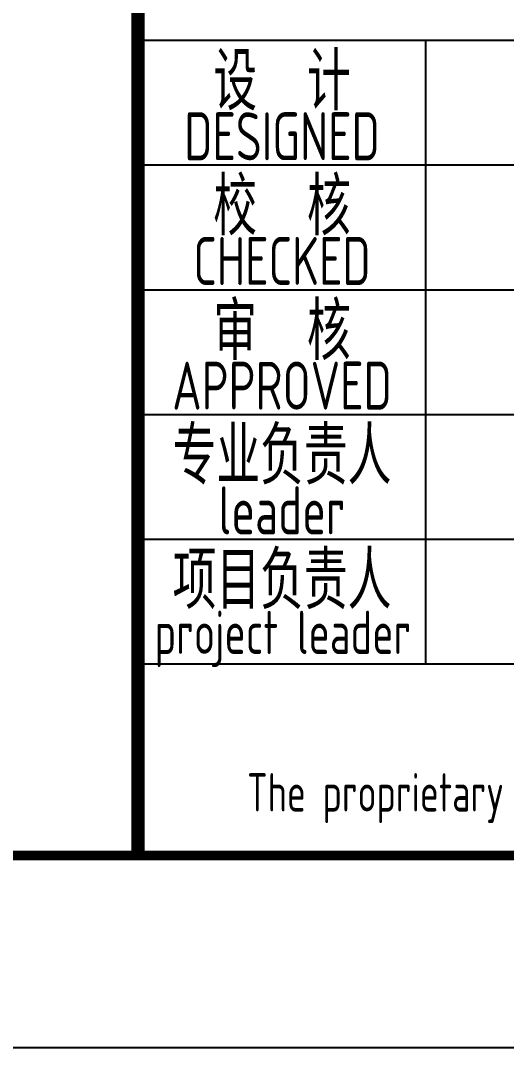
# Model space of a CAD drawing. Extents: x 6250600 to 6678662, y -692028 to -290561.
# Drawn here: x 6583825 to 6586357, y -372379 to -367026 of the extents above; entities that cross this region are included whole.
import ezdxf
from ezdxf.enums import TextEntityAlignment as Align

# ---------------------------------------------------------------- set-up
doc = ezdxf.new("R2010")
doc.units = 0
doc.header["$LTSCALE"] = 1000
doc.header["$MEASUREMENT"] = 0
doc.layers.get('0').update_dxf_attribs({"linetype": 'CONTINUOUS'})
doc.layers.add('PUB_TITLE', color=4, linetype='CONTINUOUS')
doc.styles.add('AHD', font='sceie.shx', dxfattribs={"width": 0.7, "bigfont": 'sceic.shx'})

msp = doc.modelspace()

# ---------------------------------------------------------------- linework, layer by layer
for p, q in [((6584437.7, -367128.7), (6602437.7, -367128.7)), ((6585937.7, -370378.7), (6585937.7, -367128.7)), ((6584437.7, -367778.7), (6589937.7, -367778.7)), ((6584437.7, -368428.7), (6589937.7, -368428.7)), ((6584437.7, -369078.7), (6589937.7, -369078.7)), ((6584437.7, -369728.7), (6602437.7, -369728.7)), ((6584437.7, -370378.7), (6602437.7, -370378.7)), ((6584437.7, -371378.7), (6602437.7, -371378.7))]:
    msp.add_line(p, q)
msp.add_lwpolyline([(6602437.7, -365378.7, 70, 70, 0), (6584437.7, -365378.7, 70, 70, 0), (6584437.7, -371378.7, 0, 0, 0)], format="xyseb")
at = {"const_width": 70}
msp.add_lwpolyline([(6584437.7, -365378.7), (6584437.7, -371378.7)], dxfattribs=at)
at = {"layer": 'PUB_TITLE', "linetype": 'Continuous'}
msp.add_lwpolyline([(6544037.7, -372378.7), (6603437.7, -372378.7), (6603437.7, -330378.7), (6544037.7, -330378.7)], close=True, dxfattribs=at)
at = {"layer": 'PUB_TITLE', "const_width": 50}
msp.add_lwpolyline([(6546537.7, -371378.7), (6602437.7, -371378.7), (6602437.7, -331378.7), (6546537.7, -331378.7)], close=True, dxfattribs=at)

# ---------------------------------------------------------------- texts
at = {"style": 'AHD', "width": 0.8}
for s, height, p in [('设  计', 300, (6585187.7, -367328.7)), ('设  计', 300, (6585187.7, -367328.7)), ('DESIGNED', 250, (6585187.7, -367628.7)), ('DESIGNED', 250, (6585187.7, -367628.7)), ('校  核', 300, (6585187.7, -367978.7)), ('校  核', 300, (6585187.7, -367978.7)), ('CHECKED', 250, (6585187.7, -368278.7)), ('CHECKED', 250, (6585187.7, -368278.7)), ('审  核', 300, (6585187.7, -368628.7)), ('审  核', 300, (6585187.7, -368628.7)), ('APPROVED', 250, (6585187.7, -368928.7)), ('APPROVED', 250, (6585187.7, -368928.7)), ('专业负责人', 300, (6585187.7, -369278.7)), ('leader', 250, (6585187.7, -369578.7)), ('项目负责人', 300, (6585187.7, -369928.7)), ('project leader', 225, (6585191.7, -370248.7)), ('The proprietary right of this document belongs to Anhui Huadong Chemical And Medical Engineering  Co.,Ltd.  and any replication or transfer to the 3rd. side is forbidden without its permission. ', 200, (6593437.7, -371078.7)), ('The proprietary right of this document belongs to Anhui Huadong Chemical And Medical Engineering  Co.,Ltd.  and any replication or transfer to the 3rd. side is forbidden without its permission. ', 200, (6593437.7, -371078.7))]:
    msp.add_text(s, height=height, dxfattribs=at).set_placement(p, align=Align.MIDDLE)

doc.saveas('drawing.dxf')
